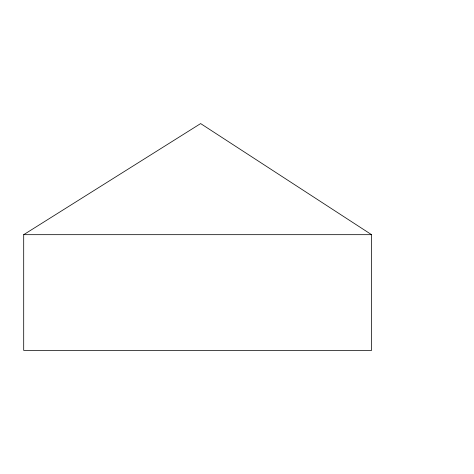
<?xml version="1.0" encoding="UTF-8"?>
<svg xmlns="http://www.w3.org/2000/svg" width="474" height="474" viewBox="0 0 474 474"><rect width="100%" height="100%" fill="white"/><g stroke="black" fill="none" stroke-linecap="round" stroke-linejoin="round"><path stroke-width="0.71" d="M23.7 234.677L200.638 123.584L371.569 234.677L371.569 350.416L23.7 350.416L23.7 234.677L371.569 234.677"/></g></svg>
